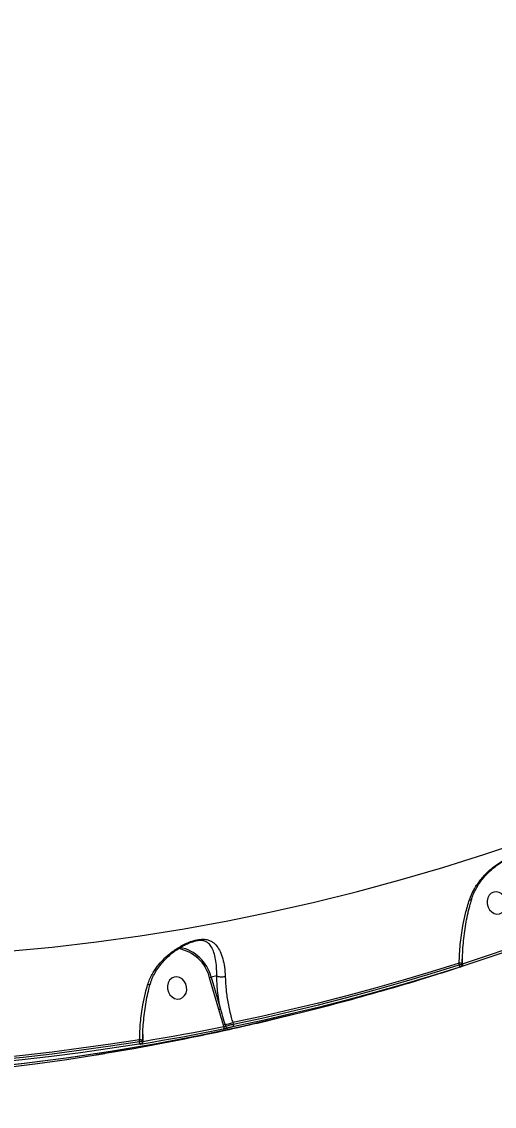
# Model space of a CAD drawing. Header units: millimetres. Extents: x -11024 to 8278, y -7837 to 5770.
# Drawn here: x 3067.4 to 3257, y -1815.6 to -1380.3 of the extents above; entities that cross this region are included whole.
import ezdxf

# ---------------------------------------------------------------- set-up
doc = ezdxf.new("R2010")
doc.units = ezdxf.units.MM
for name, color, linetype in [('DIKOM_ОБЪЕКТ', 7, 'Continuous'), ('DIKOM_РАЗМЕР_ЗОНА', 7, 'Continuous'), ('DIKOM_РАЗМЕР_ОБЪЕКТА', 7, 'Continuous')]:
    doc.layers.add(name, color=color, linetype=linetype)
doc.styles.add('style1', font='arial.ttf', dxfattribs={"width": 0.8})
doc.dimstyles.new('1-50', dxfattribs={"dimtxt": 300, "dimasz": 200, "dimexe": 100, "dimexo": 0, "dimgap": 100, "dimtad": 1, "dimtxsty": 'style1', "dimcen": 200, "dimclrd": 7, "dimclre": 7, "dimclrt": 7, "dimadec": 1, "dimazin": 2, "dimtfac": 1, "dimtmove": 0, "dimatfit": 2, "dimfxl": 0, "dimlwd": 25, "dimlwe": 18, "dimarcsym": 0})

# ---------------------------------------------------------------- blocks, each defined once
blk = doc.blocks.new('*D9')
at = {"layer": 'Defpoints', "color": 0, "transparency": 16777216}
for p in [(3740.68, 3707.51), (-8191.56, -3797.25), (-1076.12, -3797.25)]:
    blk.add_point(p, dxfattribs=at)
at = {"layer": 'DIKOM_РАЗМЕР_ОБЪЕКТА', "color": 7, "lineweight": 18, "transparency": 16777216}
for p, q in [((3740.68, 3707.51), (-8291.56, 3707.51)), ((-1076.12, -3797.25), (-8291.56, -3797.25))]:
    blk.add_line(p, q, dxfattribs=at)
at = {"layer": 'DIKOM_РАЗМЕР_ОБЪЕКТА', "color": 7, "lineweight": 25, "transparency": 16777216}
blk.add_line((-8191.56, 3507.51), (-8191.56, -3597.25), dxfattribs=at)
at = {"layer": 'DIKOM_РАЗМЕР_ОБЪЕКТА', "color": 7, "transparency": 16777216}
for points in [[(-8224.9, 3507.51), (-8158.23, 3507.51), (-8191.56, 3707.51)], [(-8224.9, -3597.25), (-8158.23, -3597.25), (-8191.56, -3797.25)]]:
    blk.add_solid(points, dxfattribs=at)
at = {"layer": 'DIKOM_РАЗМЕР_ОБЪЕКТА', "color": 7, "transparency": 16777216, "insert": (-8444.74, -44.87), "char_height": 300, "attachment_point": 5, "rotation": 90, "style": 'style1'}
blk.add_mtext('7500', dxfattribs=at)
blk = doc.blocks.new('*D10')
at = {"layer": 'Defpoints', "color": 0, "transparency": 16777216}
for p in [(-7791.31, -186.83), (6174.94, -1432.98), (6174.94, -5371.27)]:
    blk.add_point(p, dxfattribs=at)
at = {"layer": 'DIKOM_РАЗМЕР_ОБЪЕКТА', "color": 7, "lineweight": 18, "transparency": 16777216}
for p, q in [((-7791.31, -186.83), (-7791.31, -5471.27)), ((6174.94, -1432.98), (6174.94, -5471.27))]:
    blk.add_line(p, q, dxfattribs=at)
at = {"layer": 'DIKOM_РАЗМЕР_ОБЪЕКТА', "color": 7, "lineweight": 25, "transparency": 16777216}
blk.add_line((-7591.31, -5371.27), (5974.94, -5371.27), dxfattribs=at)
at = {"layer": 'DIKOM_РАЗМЕР_ОБЪЕКТА', "color": 7, "transparency": 16777216}
for points in [[(-7591.31, -5337.93), (-7591.31, -5404.6), (-7791.31, -5371.27)], [(5974.94, -5337.93), (5974.94, -5404.6), (6174.94, -5371.27)]]:
    blk.add_solid(points, dxfattribs=at)
at = {"layer": 'DIKOM_РАЗМЕР_ОБЪЕКТА', "color": 7, "transparency": 16777216, "insert": (-1343.68, -5118.1), "char_height": 300, "attachment_point": 5, "style": 'style1'}
blk.add_mtext('14000', dxfattribs=at)
blk = doc.blocks.new('*D11')
at = {"layer": 'Defpoints', "color": 0, "transparency": 16777216}
for p in [(3316.13, 5770.14), (-10574.15, -5797.25), (-1580.09, -5797.25)]:
    blk.add_point(p, dxfattribs=at)
at = {"layer": 'DIKOM_РАЗМЕР_ЗОНА', "color": 7, "lineweight": 18, "transparency": 16777216}
for p, q in [((3316.13, 5770.14), (-10674.15, 5770.14)), ((-1580.09, -5797.25), (-10674.15, -5797.25))]:
    blk.add_line(p, q, dxfattribs=at)
at = {"layer": 'DIKOM_РАЗМЕР_ЗОНА', "color": 7, "lineweight": 25, "transparency": 16777216}
blk.add_line((-10574.15, 5570.14), (-10574.15, -5597.25), dxfattribs=at)
at = {"layer": 'DIKOM_РАЗМЕР_ЗОНА', "color": 7, "transparency": 16777216}
for points in [[(-10607.49, 5570.14), (-10540.82, 5570.14), (-10574.15, 5770.14)], [(-10607.49, -5597.25), (-10540.82, -5597.25), (-10574.15, -5797.25)]]:
    blk.add_solid(points, dxfattribs=at)
at = {"layer": 'DIKOM_РАЗМЕР_ЗОНА', "color": 7, "transparency": 16777216, "insert": (-10827.33, -172.99), "char_height": 300, "attachment_point": 5, "rotation": 90, "style": 'style1'}
blk.add_mtext('11500', dxfattribs=at)

msp = doc.modelspace()

# ---------------------------------------------------------------- linework, layer by layer
at = {"layer": 'DIKOM_ОБЪЕКТ', "color": 7, "linetype": 'Continuous', "lineweight": 15}
for p, q in [((3136.645, -1749.435), (3136.184, -1749.533)), ((3242.939, -1758.787), (3242.937, -1758.095)), ((3243.982, -1756.617), (3243.98, -1758.562)), ((3244.027, -1758.077), (3244.276, -1757.993)), ((3244.169, -1758.405), (3244.167, -1758.392)), ((3244.169, -1758.437), (3244.218, -1758.38)), ((3244.17, -1758.68), (3244.169, -1758.405)), ((3243.297, -1759.691), (3243.297, -1759.692)), ((3146.511, -1776.811), (3142.761, -1763.986)), ((3145.657, -1763.24), (3143.423, -1763.797)), ((3143.423, -1763.797), (3147.172, -1776.622)), ((3148.374, -1783.059), (3146.511, -1776.811)), ((3148.517, -1783.549), (3148.374, -1783.059)), ((3148.987, -1782.882), (3149.152, -1783.447)), ((3152.053, -1781.998), (3152.239, -1782.634)), ((3114.7, -1789.542), (3114.699, -1788.874)), ((3115.988, -1786.806), (3115.98, -1789.403)), ((3115.93, -1789.185), (3115.93, -1789.175)), ((3115.931, -1789.61), (3115.93, -1789.185)), ((3115.98, -1789.403), (3115.931, -1789.398)), ((3115.98, -1789.403), (3115.98, -1789.537))]:
    msp.add_line(p, q, dxfattribs=at)
at = {"layer": 'DIKOM_ОБЪЕКТ', "color": 7, "linetype": 'Continuous', "lineweight": 15, "flags": 128}
for points in [[(2864.774, -1747.935), (2882.733, -1750.273), (2900.702, -1752.244), (2918.675, -1753.848), (2936.646, -1755.083), (2954.609, -1755.949), (2972.558, -1756.446), (2990.488, -1756.574), (3008.394, -1756.332), (3026.268, -1755.721), (3044.106, -1754.742), (3061.903, -1753.393), (3079.651, -1751.677), (3097.346, -1749.592), (3114.982, -1747.141), (3132.554, -1744.323), (3150.055, -1741.14), (3167.481, -1737.592), (3184.825, -1733.681), (3202.082, -1729.408), (3219.247, -1724.775), (3236.314, -1719.782), (3253.278, -1714.432), (3270.133, -1708.726)], [(3254.159, -1734.382), (3254.495, -1735.618), (3255.114, -1736.72), (3255.966, -1737.6), (3256.981, -1738.186), (3258.077, -1738.43), (3259.165, -1738.313), (3260.158, -1737.845), (3260.974, -1737.063), (3261.548, -1736.03), (3261.833, -1734.831), (3261.807, -1733.562), (3261.47, -1732.326), (3260.851, -1731.224), (3259.999, -1730.344), (3258.984, -1729.758), (3257.888, -1729.514), (3256.8, -1729.631), (3255.807, -1730.099), (3254.991, -1730.881), (3254.417, -1731.914), (3254.132, -1733.113), (3254.159, -1734.382)], [(3275.971, -1748.418), (3271.999, -1749.865), (3268.02, -1751.294), (3264.035, -1752.703), (3260.044, -1754.092), (3256.046, -1755.463), (3252.043, -1756.814), (3248.033, -1758.146), (3244.018, -1759.458)], [(3244.218, -1758.38), (3248.23, -1757.069), (3252.236, -1755.738), (3256.236, -1754.388), (3260.23, -1753.019), (3264.218, -1751.63), (3268.2, -1750.223), (3272.175, -1748.795), (3276.145, -1747.349)], [(3242.937, -1758.095), (3231.72, -1761.614), (3220.459, -1764.983), (3209.155, -1768.199), (3197.811, -1771.264), (3186.427, -1774.177), (3175.005, -1776.937), (3163.546, -1779.545), (3152.053, -1781.998)], [(3244.218, -1758.38), (3244.264, -1758.565), (3244.289, -1758.748), (3244.294, -1758.922), (3244.277, -1759.08), (3244.239, -1759.218), (3244.182, -1759.329), (3244.107, -1759.41), (3244.018, -1759.458)], [(3242.74, -1759.864), (3231.536, -1763.377), (3220.288, -1766.739), (3208.998, -1769.951), (3197.667, -1773.011), (3186.296, -1775.919), (3174.888, -1778.676), (3163.444, -1781.28), (3151.965, -1783.731)], [(3152.239, -1782.634), (3163.708, -1780.184), (3175.143, -1777.583), (3186.542, -1774.828), (3197.903, -1771.922), (3209.224, -1768.865), (3220.505, -1765.656), (3231.744, -1762.297), (3242.939, -1758.787)], [(3242.939, -1758.787), (3242.984, -1758.971), (3243.01, -1759.153), (3243.014, -1759.327), (3242.997, -1759.485), (3242.959, -1759.622), (3242.902, -1759.734), (3242.829, -1759.816), (3242.74, -1759.864)], [(3125.928, -1768.516), (3126.264, -1769.752), (3126.883, -1770.854), (3127.735, -1771.734), (3128.75, -1772.32), (3129.846, -1772.564), (3130.934, -1772.447), (3131.927, -1771.979), (3132.743, -1771.197), (3133.317, -1770.164), (3133.603, -1768.965), (3133.576, -1767.696), (3133.239, -1766.46), (3132.62, -1765.358), (3131.768, -1764.478), (3130.753, -1763.892), (3129.657, -1763.648), (3128.569, -1763.765), (3127.577, -1764.233), (3126.76, -1765.015), (3126.186, -1766.048), (3125.901, -1767.247), (3125.928, -1768.516)], [(2837.384, -1795.487), (2851.655, -1797.373), (2869.793, -1799.446), (2887.936, -1801.156), (2906.079, -1802.504), (2924.215, -1803.49), (2942.34, -1804.112), (2960.448, -1804.371), (2978.533, -1804.266), (2996.59, -1803.799), (3014.614, -1802.968), (3032.599, -1801.774), (3050.539, -1800.217), (3068.43, -1798.298), (3086.266, -1796.018), (3104.041, -1793.377), (3121.75, -1790.376), (3139.387, -1787.016), (3156.948, -1783.297), (3174.427, -1779.222), (3182.588, -1777.189)], [(3178.158, -1778.303), (3173.41, -1779.475), (3155.931, -1783.551), (3138.37, -1787.269), (3120.733, -1790.629), (3103.024, -1793.63), (3085.249, -1796.272), (3067.413, -1798.552), (3049.523, -1800.47), (3031.582, -1802.027), (3013.597, -1803.221), (2995.573, -1804.052), (2977.516, -1804.52), (2959.431, -1804.624), (2941.323, -1804.365), (2923.198, -1803.743), (2905.062, -1802.758), (2886.919, -1801.41), (2868.776, -1799.699), (2850.638, -1797.627), (2837.384, -1795.883)], [(3148.239, -1784.647), (3144.182, -1785.463), (3140.121, -1786.26), (3136.056, -1787.038), (3131.987, -1787.797), (3127.915, -1788.536), (3123.838, -1789.257), (3119.758, -1789.959), (3115.674, -1790.641)], [(3115.98, -1789.537), (3120.06, -1788.855), (3124.137, -1788.155), (3128.21, -1787.434), (3132.279, -1786.695), (3136.345, -1785.937), (3140.406, -1785.16), (3144.464, -1784.364), (3148.517, -1783.549)], [(3148.517, -1783.549), (3148.548, -1783.737), (3148.559, -1783.924), (3148.55, -1784.101), (3148.522, -1784.263), (3148.474, -1784.403), (3148.409, -1784.516), (3148.33, -1784.599), (3148.239, -1784.647)], [(3152.239, -1782.634), (3152.27, -1782.822), (3152.281, -1783.007), (3152.273, -1783.184), (3152.245, -1783.345), (3152.198, -1783.485), (3152.134, -1783.599), (3152.055, -1783.682), (3151.965, -1783.731)], [(3114.699, -1788.874), (3103.02, -1790.684), (3091.314, -1792.337), (3079.583, -1793.834), (3067.827, -1795.175), (3056.049, -1796.358), (3044.249, -1797.385), (3032.429, -1798.255), (3020.591, -1798.967)], [(3114.395, -1790.645), (3102.73, -1792.451), (3091.038, -1794.102), (3079.32, -1795.596), (3067.578, -1796.935), (3055.813, -1798.117), (3044.027, -1799.143), (3032.222, -1800.013), (3020.398, -1800.726)], [(3020.781, -1799.614), (3032.595, -1798.902), (3044.39, -1798.033), (3056.167, -1797.008), (3067.922, -1795.827), (3079.654, -1794.489), (3091.362, -1792.996), (3103.045, -1791.346), (3114.7, -1789.542)], [(3100.928, -1794.316), (3105.011, -1793.634), (3109.091, -1792.932), (3113.168, -1792.212), (3113.755, -1792.106)], [(3003.109, -1805.034), (3014.933, -1804.322), (3026.738, -1803.452), (3038.524, -1802.426), (3050.289, -1801.244), (3062.031, -1799.905), (3073.749, -1798.41), (3085.441, -1796.76), (3097.106, -1794.954)]]:
    msp.add_lwpolyline(points, dxfattribs=at)
at = {"layer": 'DIKOM_ОБЪЕКТ', "color": 7, "linetype": 'Continuous', "lineweight": 15}
for centre, radius, start, end in [((3247.195, -1731.792), 0.963, 260.54587, 322.40098), ((3127.465, -1767.865), 15.78, 14.23028, 79.84688), ((3127.545, -1767.882), 16.394, 14.42805, 78.45046), ((3243.097, -1760.125), 2.037, 58.31298, 94.50997), ((3147.279, -1778.537), 15.236, 104.66121, 107.24732), ((3151.086, -1791.565), 15.447, 104.67888, 107.22965), ((3153.339, -1799.128), 16.819, 104.9962, 107.16961), ((3127.125, -1701.272), 84.487, 284.99646, 287.16017), ((3150.061, -1783.267), 0.926, 191.22388, 272.58689), ((3114.864, -1790.869), 2.002, 57.83601, 94.73474), ((3113.78, -1789.881), 0.981, 308.8604, 20.23258), ((3115.067, -1789.879), 0.974, 308.53133, 20.51015)]:
    msp.add_arc(centre, radius, start, end, dxfattribs=at)
for points, knots in [([(3247.037, -1732.742), (3247.571, -1731.389), (3248.639, -1728.683), (3251.174, -1724.978), (3254.222, -1721.6), (3257.587, -1718.77), (3260.55, -1716.851), (3262.795, -1715.712), (3264.853, -1714.875), (3266.782, -1714.421), (3268.431, -1714.386), (3269.942, -1714.655), (3271.445, -1715.394), (3272.91, -1716.789), (3274.194, -1718.711), (3275.245, -1721.09), (3276.055, -1723.83), (3276.586, -1726.585), (3276.736, -1728.551), (3276.801, -1729.401)], [0, 0, 0, 0, 0.0759097, 0.1519068, 0.2286367, 0.3051895, 0.3688628, 0.4016211, 0.4343311, 0.4904599, 0.5282374, 0.5660859, 0.6308785, 0.695772, 0.7645221, 0.8332303, 0.893682, 0.9540617, 1, 1, 1, 1]), ([(3247.953, -1732.376), (3247.959, -1732.351), (3248.159, -1731.547), (3248.832, -1729.982), (3249.988, -1727.687), (3251.479, -1725.426), (3253.245, -1723.224), (3255.117, -1721.29), (3256.951, -1719.675), (3258.615, -1718.403), (3260.133, -1717.398), (3261.51, -1716.602), (3262.756, -1716), (3263.765, -1715.596), (3264.306, -1715.451), (3264.497, -1715.399)], [0, 0, 0, 0, 0.0032026, 0.1055662, 0.2119007, 0.3221132, 0.4355363, 0.5516768, 0.6422502, 0.7223819, 0.794941, 0.8542028, 0.9098399, 0.9680384, 1, 1, 1, 1]), ([(3244.23, -1758.39), (3244.226, -1757.853), (3244.214, -1756.063), (3244.357, -1752.977), (3244.654, -1749.162), (3245.114, -1745.359), (3245.721, -1741.612), (3246.477, -1737.97), (3247.235, -1734.889), (3247.795, -1733.089), (3248.006, -1732.409)], [0, 0, 0, 0, 0.0608973, 0.2028267, 0.3457131, 0.4890139, 0.6319763, 0.7739964, 0.9145907, 1, 1, 1, 1]), ([(3242.937, -1758.095), (3243.032, -1755.625), (3243.225, -1750.616), (3244.203, -1743.933), (3245.47, -1737.912), (3246.486, -1734.557), (3247.037, -1732.742)], [0, 0, 0, 0, 0.284862, 0.5777505, 0.7715692, 1, 1, 1, 1]), ([(3117.902, -1766.858), (3118.435, -1765.432), (3119.404, -1762.835), (3121.694, -1759.453), (3124.414, -1756.351), (3127.813, -1753.435), (3131.226, -1751.273), (3134.094, -1749.91), (3136.501, -1749.027), (3139.03, -1748.492), (3141.174, -1748.533), (3142.784, -1748.972), (3144.313, -1749.804), (3145.771, -1751.237), (3147.087, -1753.473), (3148.113, -1756.29), (3148.839, -1759.605), (3148.99, -1762.2), (3149.063, -1763.464)], [0, 0, 0, 0, 0.0785488, 0.1430592, 0.2076022, 0.2872155, 0.3665486, 0.4057532, 0.4448512, 0.4974443, 0.5496899, 0.5922689, 0.6349351, 0.7072954, 0.7797288, 0.854484, 0.9291403, 1, 1, 1, 1]), ([(3119.017, -1766.549), (3119.126, -1766.152), (3119.45, -1764.974), (3120.315, -1763.06), (3121.588, -1760.808), (3123.18, -1758.608), (3125.056, -1756.504), (3127.061, -1754.645), (3129.092, -1753.08), (3130.949, -1751.868), (3132.69, -1750.905), (3134.268, -1750.195), (3135.448, -1749.74), (3136.051, -1749.579), (3136.193, -1749.541)], [0, 0, 0, 0, 0.0510131, 0.1512177, 0.2560649, 0.3651605, 0.4777365, 0.5926012, 0.688467, 0.7772134, 0.8494491, 0.9181043, 0.9807354, 1, 1, 1, 1]), ([(3145.661, -1763.241), (3145.661, -1763.24), (3145.661, -1762.023), (3145.631, -1759.665), (3145.221, -1756.531), (3144.576, -1753.89), (3143.668, -1751.747), (3142.625, -1750.362), (3141.439, -1749.525), (3140.159, -1749.086), (3138.579, -1748.957), (3137.202, -1749.297), (3136.645, -1749.435)], [0, 0, 0, 0, 0.00005924, 0.13443427, 0.2750985, 0.41976327, 0.55470362, 0.69260634, 0.76907517, 0.8472275, 0.93826389, 1, 1, 1, 1]), ([(3242.939, -1758.787), (3243.012, -1758.775), (3243.319, -1758.727), (3243.758, -1758.67), (3244.114, -1758.644), (3244.142, -1758.669), (3244.156, -1758.68)], [0, 0, 0, 0, 0.1008881, 0.4243759, 0.7339763, 1, 1, 1, 1]), ([(3182.591, -1777.188), (3188.284, -1775.711), (3199.695, -1772.751), (3216.715, -1767.909), (3231.274, -1763.555), (3240.108, -1760.687), (3243.323, -1759.643)], [0, 0, 0, 0, 0.2790783, 0.5593444, 0.8396109, 1, 1, 1, 1]), ([(3243.363, -1759.666), (3243.32, -1759.68), (3243.212, -1759.713), (3242.966, -1759.792), (3242.783, -1759.85), (3242.74, -1759.864)], [0, 0, 0, 0, 0.3414532, 0.8429315, 1, 1, 1, 1]), ([(3243.496, -1759.627), (3243.436, -1759.647), (3243.307, -1759.689), (3243.249, -1759.707), (3243.336, -1759.679), (3243.379, -1759.664)], [0, 0, 0, 0, 0.2986432, 0.6491016, 1, 1, 1, 1]), ([(3243.379, -1759.664), (3243.421, -1759.65), (3243.504, -1759.623), (3243.475, -1759.631), (3243.384, -1759.66), (3243.363, -1759.666)], [0, 0, 0, 0, 0.4371772, 0.8736409, 1, 1, 1, 1]), ([(3243.384, -1759.663), (3243.392, -1759.66), (3243.442, -1759.644), (3243.468, -1759.635), (3243.5, -1759.624), (3243.53, -1759.613), (3243.583, -1759.591), (3243.729, -1759.519), (3243.932, -1759.356), (3244.105, -1759.069), (3244.185, -1758.825), (3244.165, -1758.695), (3244.162, -1758.679)], [0, 0, 0, 0, 0.0335675, 0.200683, 0.2604185, 0.284996, 0.3101425, 0.3784767, 0.5687618, 0.7660765, 0.972277, 1, 1, 1, 1]), ([(3244.018, -1759.458), (3243.958, -1759.477), (3243.751, -1759.545), (3243.602, -1759.593), (3243.496, -1759.627)], [0, 0, 0, 0, 0.28812325, 1, 1, 1, 1]), ([(3114.699, -1788.874), (3114.774, -1786.573), (3114.928, -1781.903), (3115.824, -1775.57), (3116.872, -1770.54), (3117.604, -1767.925), (3117.902, -1766.858)], [0, 0, 0, 0, 0.3072574, 0.6233174, 0.8463506, 1, 1, 1, 1]), ([(3115.966, -1789.176), (3115.967, -1788.293), (3115.97, -1786.198), (3116.157, -1782.856), (3116.497, -1779.188), (3116.993, -1775.551), (3117.643, -1771.992), (3118.31, -1768.975), (3118.815, -1767.208), (3119.003, -1766.546)], [0, 0, 0, 0, 0.1152011, 0.2733478, 0.4320432, 0.5907231, 0.7488613, 0.9060673, 1, 1, 1, 1]), ([(3118.95, -1766.531), (3118.949, -1766.559), (3118.947, -1766.678), (3118.668, -1766.805), (3118.291, -1766.859), (3118.011, -1766.861), (3117.94, -1766.859), (3117.902, -1766.858)], [0, 0, 0, 0, 0.118724, 0.4990228, 0.8793659, 0.9360268, 1, 1, 1, 1]), ([(3145.657, -1763.24), (3145.658, -1763.24), (3145.659, -1763.24), (3145.661, -1763.241), (3145.661, -1763.241)], [0, 0, 0, 0, 0.685358, 1, 1, 1, 1]), ([(3147.172, -1776.622), (3146.93, -1775.359), (3146.445, -1772.821), (3145.86, -1768.305), (3145.734, -1765.165), (3145.657, -1763.24)], [0, 0, 0, 0, 0.27746631, 0.55729756, 1, 1, 1, 1]), ([(3145.661, -1763.241), (3145.847, -1763.328), (3146.219, -1763.501), (3147.005, -1763.641), (3147.852, -1763.669), (3148.511, -1763.595), (3148.897, -1763.51), (3149.024, -1763.475), (3149.063, -1763.464)], [0, 0, 0, 0, 0.2204836, 0.440951, 0.6614663, 0.8818956, 0.9635319, 1, 1, 1, 1]), ([(3149.063, -1763.464), (3149.143, -1765.276), (3149.3, -1768.833), (3150.15, -1774.41), (3151.131, -1778.798), (3151.859, -1781.325), (3152.053, -1781.998)], [0, 0, 0, 0, 0.3028914, 0.5944613, 0.892027, 1, 1, 1, 1]), ([(3147.172, -1776.622), (3147.262, -1776.943), (3147.712, -1778.546), (3148.328, -1780.629), (3148.845, -1782.395), (3148.987, -1782.882)], [0, 0, 0, 0, 0.1533141, 0.766581, 1, 1, 1, 1]), ([(3160.817, -1782.43), (3162.314, -1782.097), (3166.634, -1781.135), (3170.928, -1780.059), (3173.734, -1779.355)], [0, 0, 0, 0, 0.34643156, 1, 1, 1, 1]), ([(3113.753, -1792.102), (3119.391, -1791.058), (3130.84, -1788.938), (3145.849, -1785.847), (3155.196, -1783.709), (3158.783, -1782.889)], [0, 0, 0, 0, 0.3742031, 0.7598581, 1, 1, 1, 1]), ([(3150.102, -1784.192), (3150.085, -1784.197), (3149.96, -1784.234), (3149.67, -1784.314), (3149.195, -1784.434), (3148.688, -1784.553), (3148.388, -1784.616), (3148.239, -1784.647)], [0, 0, 0, 0, 0.038514, 0.2780853, 0.5183068, 0.7592852, 1, 1, 1, 1]), ([(3148.517, -1783.549), (3148.57, -1783.547), (3148.674, -1783.543), (3148.848, -1783.522), (3149.009, -1783.492), (3149.106, -1783.464), (3149.147, -1783.449), (3149.152, -1783.447)], [0, 0, 0, 0, 0.2442704, 0.4860122, 0.7246753, 0.9617248, 1, 1, 1, 1]), ([(3149.152, -1783.447), (3149.182, -1783.439), (3149.391, -1783.38), (3149.874, -1783.246), (3150.661, -1783.036), (3151.498, -1782.818), (3151.992, -1782.695), (3152.239, -1782.634)], [0, 0, 0, 0, 0.0388067, 0.2783713, 0.5186517, 0.7594346, 1, 1, 1, 1]), ([(3151.965, -1783.731), (3151.815, -1783.763), (3151.516, -1783.827), (3151.01, -1783.947), (3150.535, -1784.069), (3150.245, -1784.149), (3150.12, -1784.187), (3150.102, -1784.192)], [0, 0, 0, 0, 0.24065078, 0.48137778, 0.7216365, 0.96120121, 1, 1, 1, 1]), ([(3115.035, -1790.646), (3115.079, -1790.625), (3115.168, -1790.584), (3115.092, -1790.563), (3114.869, -1790.577), (3114.601, -1790.612), (3114.428, -1790.64), (3114.395, -1790.645)], [0, 0, 0, 0, 0.2340905, 0.4679667, 0.7039787, 0.9448241, 1, 1, 1, 1]), ([(3114.7, -1789.542), (3114.754, -1789.539), (3115.044, -1789.521), (3115.486, -1789.512), (3115.868, -1789.538), (3115.903, -1789.587), (3115.919, -1789.61)], [0, 0, 0, 0, 0.07390937, 0.39731176, 0.71541275, 1, 1, 1, 1]), ([(3115.674, -1790.641), (3115.641, -1790.646), (3115.467, -1790.675), (3115.199, -1790.711), (3114.977, -1790.726), (3114.902, -1790.707), (3114.99, -1790.666), (3115.035, -1790.646)], [0, 0, 0, 0, 0.055801, 0.296814, 0.5327008, 0.7662541, 1, 1, 1, 1]), ([(3115.195, -1790.598), (3115.214, -1790.592), (3115.289, -1790.566), (3115.423, -1790.499), (3115.632, -1790.346), (3115.81, -1790.117), (3115.924, -1789.858), (3115.918, -1789.678), (3115.915, -1789.61)], [0, 0, 0, 0, 0.0681212, 0.2629556, 0.4388701, 0.632754, 0.8618388, 1, 1, 1, 1]), ([(3115.198, -1790.6), (3115.198, -1790.6), (3115.199, -1790.599), (3115.233, -1790.588), (3115.256, -1790.58)], [0, 0, 0, 0, 0.3324128, 1, 1, 1, 1]), ([(3115.931, -1789.57), (3115.936, -1789.566), (3115.951, -1789.556), (3115.969, -1789.545), (3115.98, -1789.537)], [0, 0, 0, 0, 0.3671145, 1, 1, 1, 1]), ([(3097.106, -1794.954), (3097.262, -1794.928), (3097.573, -1794.878), (3098.1, -1794.791), (3098.591, -1794.71), (3098.881, -1794.661), (3099.004, -1794.64), (3099.017, -1794.638)], [0, 0, 0, 0, 0.2457806, 0.4917765, 0.7343077, 0.9714854, 1, 1, 1, 1]), ([(3099.017, -1794.638), (3099.03, -1794.636), (3099.152, -1794.615), (3099.442, -1794.565), (3099.933, -1794.482), (3100.46, -1794.393), (3100.772, -1794.342), (3100.928, -1794.316)], [0, 0, 0, 0, 0.0278599, 0.2649651, 0.5076602, 0.753933, 1, 1, 1, 1])]:
    msp.add_open_spline(points, degree=3, knots=knots, dxfattribs=at)

# ---------------------------------------------------------------- dimensions: what is measured, and where the dimension line sits
at = {"layer": 'DIKOM_РАЗМЕР_ЗОНА'}
dim = msp.add_linear_dim(base=(-10574.155, -5797.252), p1=(3316.126, 5770.14), p2=(-1580.087, -5797.252), angle=90, text='11500', dimstyle='1-50', dxfattribs=at)
dim.commit()
dim.dimension.update_dxf_attribs({"geometry": '*D11', "text_midpoint": (-10574.155, -172.992), "dimtype": 160})
at = {"layer": 'DIKOM_РАЗМЕР_ОБЪЕКТА'}
dim = msp.add_linear_dim(base=(-8191.564, -3797.252), p1=(3740.68, 3707.508), p2=(-1076.116, -3797.252), angle=90, text='7500', dimstyle='1-50', dxfattribs=at)
dim.commit()
dim.dimension.update_dxf_attribs({"geometry": '*D9', "text_midpoint": (-8191.564, -44.872), "dimtype": 160})
dim = msp.add_linear_dim(base=(6174.942, -5371.267), p1=(-7791.307, -186.829), p2=(6174.942, -1432.983), text='14000', dimstyle='1-50', dxfattribs=at)
dim.commit()
dim.dimension.update_dxf_attribs({"geometry": '*D10', "text_midpoint": (-1343.681, -5371.267), "dimtype": 160})

doc.saveas('drawing.dxf')
